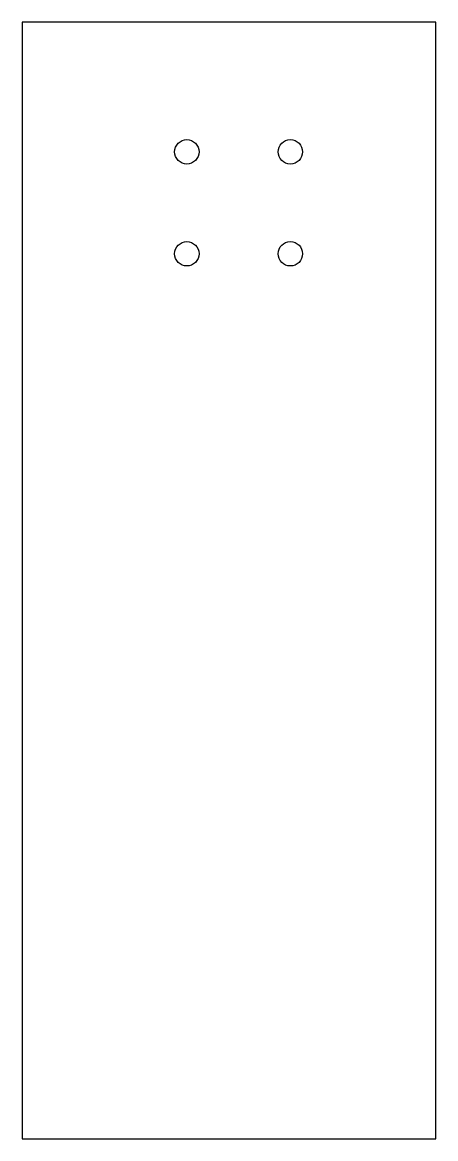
# Model space of a CAD drawing. Header units: millimetres. Extents: x 0 to 124, y 0 to 334.
import ezdxf

# ---------------------------------------------------------------- set-up
doc = ezdxf.new("R2010")
doc.units = ezdxf.units.MM
doc.layers.add('CUT', color=1, linetype='Continuous')

msp = doc.modelspace()

# ---------------------------------------------------------------- linework, layer by layer
at = {"layer": 'CUT'}
msp.add_lwpolyline([(0, 0), (123.75, 0), (123.75, 334), (0, 334)], close=True, dxfattribs=at)
for centre in [(49.25, 295.25), (80.25, 295.25), (49.25, 264.75), (80.25, 264.75)]:
    msp.add_circle(centre, 3.65, dxfattribs=at)

doc.saveas('drawing.dxf')
